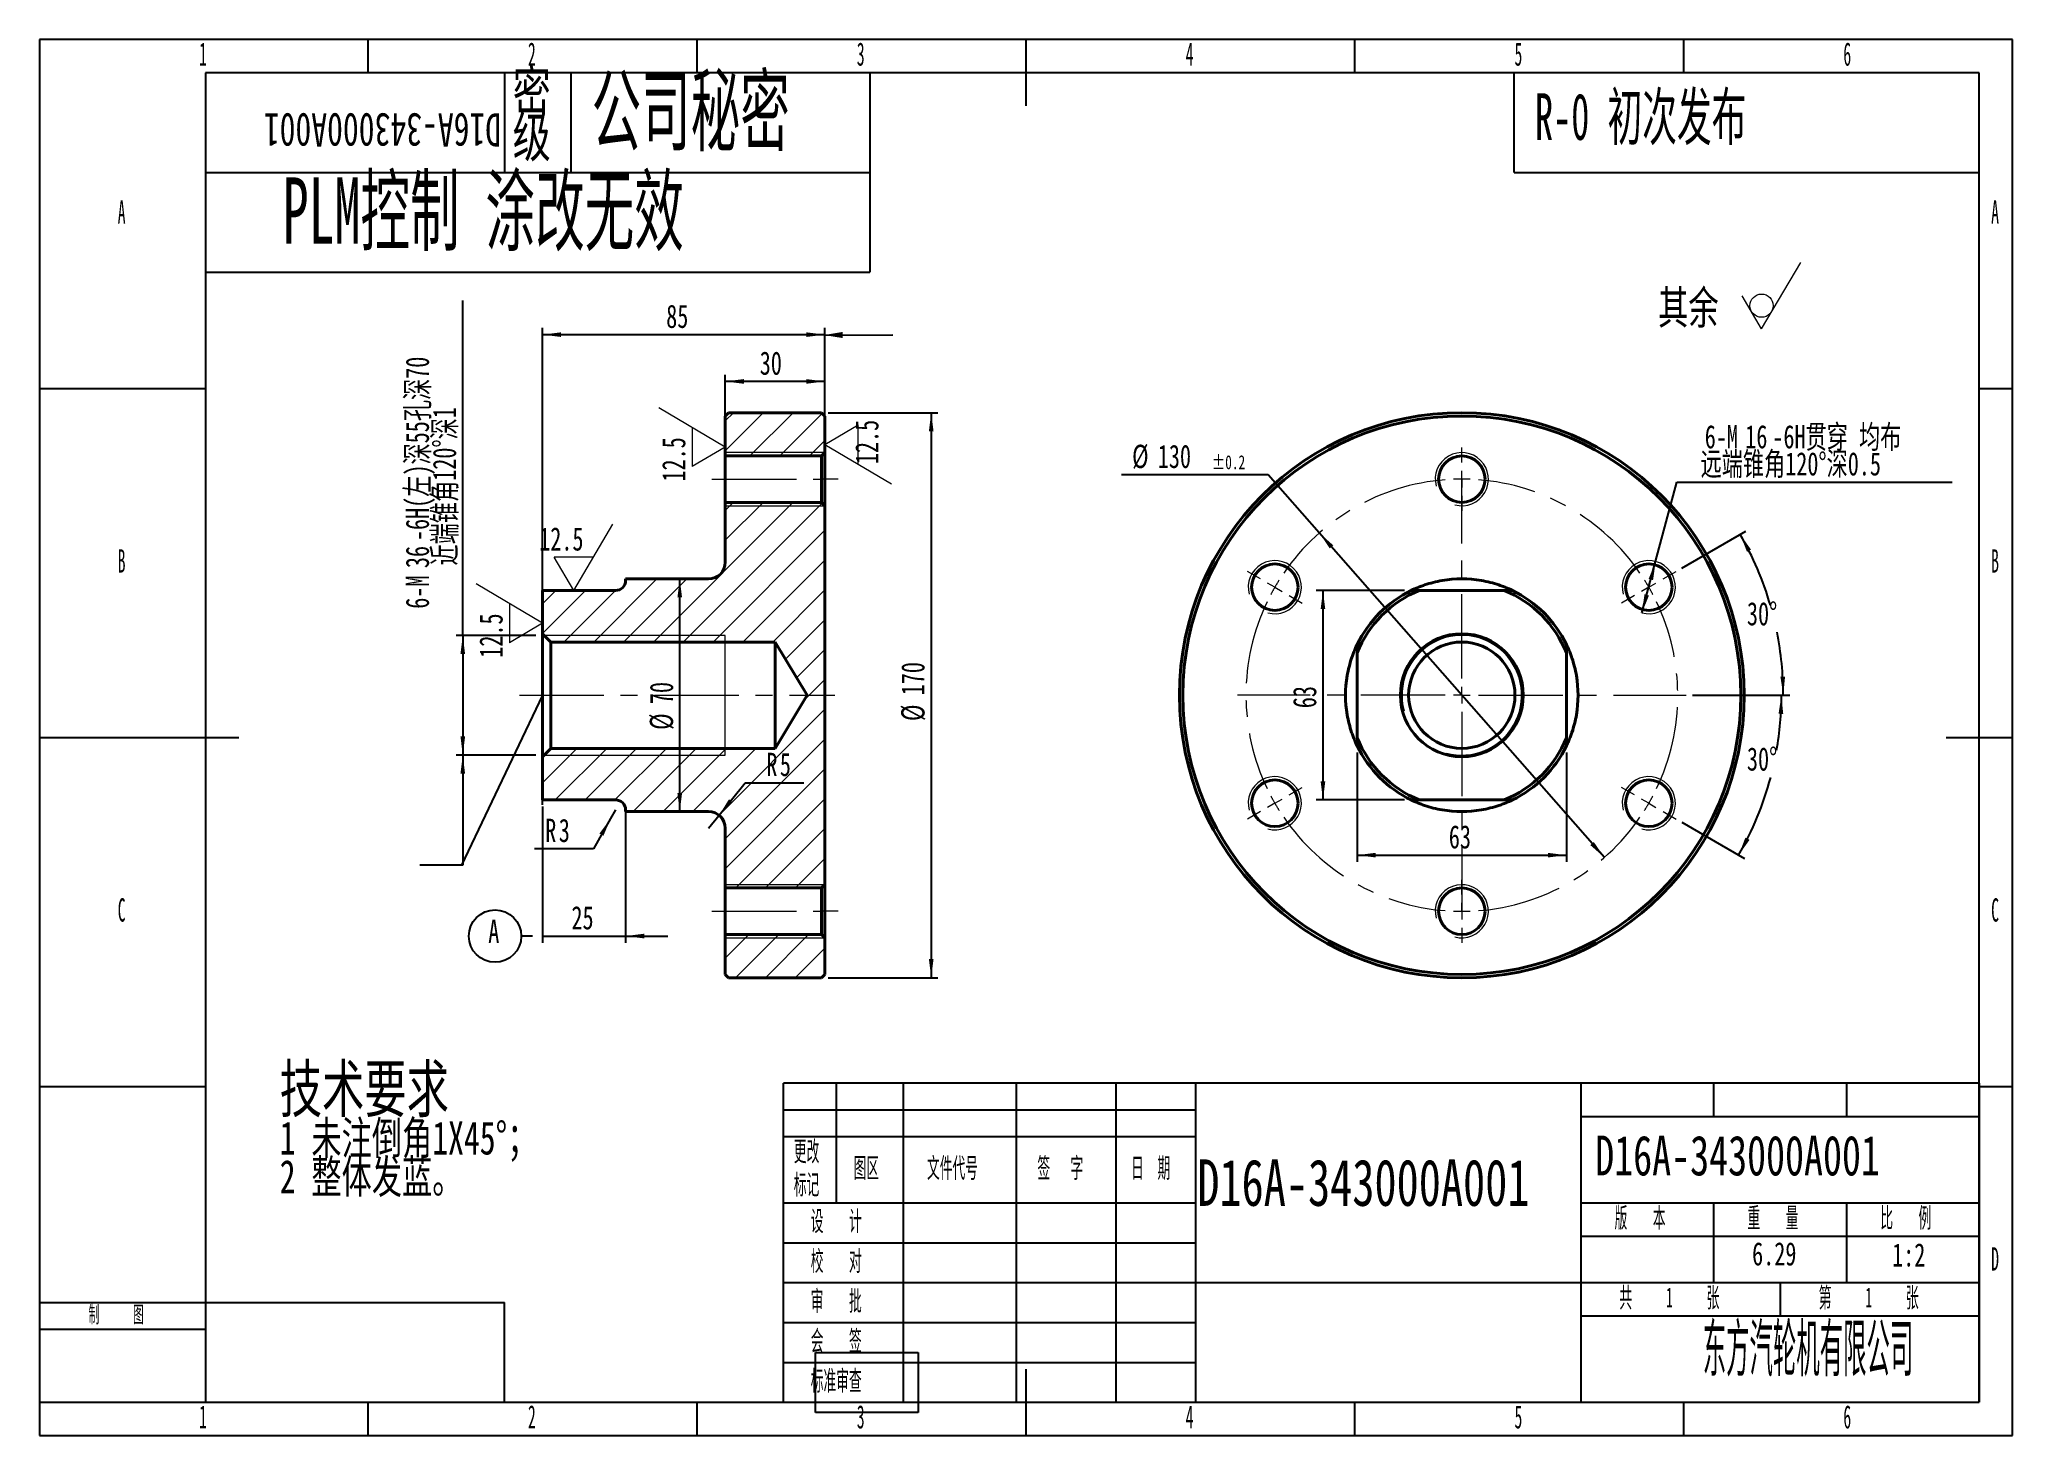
# Model space of a CAD drawing. Header units: millimetres. Extents: x 0 to 297, y 0 to 210.
import ezdxf

# ---------------------------------------------------------------- set-up
doc = ezdxf.new("R2010")
doc.units = ezdxf.units.MM
doc.linetypes.add('CENTERX2', pattern=[20.32, 12.7, -2.54, 2.54, -2.54])
for name, color, linetype, lineweight in [('CEN', 4, 'CENTERX2', 15), ('DH', 1, 'Continuous', 15), ('ECOY', 7, 'Continuous', 40), ('HATCH', 1, 'Continuous', 15)]:
    doc.layers.add(name, color=color, linetype=linetype, lineweight=lineweight)
doc.layers.add('DIM', color=1, linetype='Continuous')
doc.layers.add('TXT', color=3, linetype='Continuous')
doc.styles.add('SLDTEXTSTYLE0', font='TXT', dxfattribs={"width": 0.7})
doc.styles.add('SLDTEXTSTYLE1', font='TXT', dxfattribs={"width": 0.386934})
doc.styles.add('SLDTEXTSTYLE2', font='TXT', dxfattribs={"width": 0.491474})
doc.styles.add('SLDTEXTSTYLE3', font='TXT', dxfattribs={"width": 0.496589})
doc.styles.add('SLDTEXTSTYLE4', font='TXT', dxfattribs={"width": 0.495737})
doc.styles.add('SLDTEXTSTYLE5', font='TXT', dxfattribs={"width": 0.498032})
doc.styles.add('SLDTEXTSTYLE6', font='TXT', dxfattribs={"width": 0.497868})
doc.styles.add('SLDTEXTSTYLE7', font='TXT', dxfattribs={"width": 0.573929})
doc.styles.add('SLDTEXTSTYLE8', font='TXT', dxfattribs={"width": 0.736842})
doc.dimstyles.new('SLDDIMSTYLE0', dxfattribs={"dimtxt": 3.5, "dimasz": 2.8, "dimexe": 0, "dimexo": 0.0625, "dimgap": 0.875, "dimtad": 2, "dimlfac": 2, "dimrnd": 1e-09, "dimzin": 12, "dimdsep": 46, "dimtxsty": 'SLDTEXTSTYLE0', "dimsah": 1, "dimcen": 0.09, "dimadec": 0, "dimazin": 0, "dimtfac": 1, "dimtofl": 0, "dimtmove": 0, "dimatfit": 3, "dimfxl": 1, "dimtolj": 1, "dimtzin": 12, "dimarcsym": 0})
doc.dimstyles.new('SLDDIMSTYLE1', dxfattribs={"dimtxt": 3.5, "dimasz": 2.8, "dimexe": 0, "dimexo": 0.0625, "dimgap": 0.875, "dimtad": 2, "dimlfac": 2, "dimrnd": 1e-09, "dimzin": 12, "dimdsep": 46, "dimtxsty": 'SLDTEXTSTYLE0', "dimsah": 1, "dimcen": 0.09, "dimadec": 0, "dimazin": 0, "dimtfac": 1, "dimtofl": 0, "dimtmove": 0, "dimatfit": 3, "dimfxl": 1, "dimtolj": 1, "dimtzin": 12, "dimarcsym": 0})
doc.dimstyles.new('SLDDIMSTYLE10', dxfattribs={"dimtxt": 3.5, "dimasz": 2.8, "dimexe": 0, "dimexo": 0.0625, "dimgap": 0.875, "dimtad": 0, "dimtih": 1, "dimtoh": 1, "dimlfac": 2, "dimrnd": 1e-09, "dimzin": 12, "dimdsep": 46, "dimtxsty": 'SLDTEXTSTYLE0', "dimsah": 1, "dimcen": 0.09, "dimadec": 0, "dimazin": 0, "dimtfac": 1, "dimtmove": 0, "dimatfit": 3, "dimfxl": 1, "dimtolj": 1, "dimtzin": 12, "dimarcsym": 0})
doc.dimstyles.new('SLDDIMSTYLE2', dxfattribs={"dimtxt": 3.5, "dimasz": 2.8, "dimexe": 0, "dimexo": 0.0625, "dimgap": 0.875, "dimtad": 0, "dimtih": 1, "dimtoh": 1, "dimlfac": 2, "dimrnd": 1e-09, "dimzin": 12, "dimdsep": 46, "dimtxsty": 'SLDTEXTSTYLE0', "dimsah": 1, "dimcen": 0.09, "dimadec": 0, "dimazin": 0, "dimtfac": 1, "dimtofl": 0, "dimtmove": 0, "dimatfit": 3, "dimfxl": 1, "dimtolj": 1, "dimtzin": 12, "dimarcsym": 0})
doc.dimstyles.new('SLDDIMSTYLE3', dxfattribs={"dimtxt": 3.5, "dimasz": 2.8, "dimexe": 0, "dimexo": 0.0625, "dimgap": 0.875, "dimtad": 0, "dimtih": 1, "dimtoh": 1, "dimlfac": 2, "dimrnd": 1e-09, "dimzin": 12, "dimdsep": 46, "dimtxsty": 'SLDTEXTSTYLE0', "dimsah": 1, "dimcen": 0.09, "dimadec": 0, "dimazin": 0, "dimtfac": 1, "dimtofl": 0, "dimtmove": 0, "dimatfit": 3, "dimfxl": 1, "dimtolj": 1, "dimtzin": 12, "dimarcsym": 0})
doc.dimstyles.new('SLDDIMSTYLE5', dxfattribs={"dimtxt": 0, "dimasz": 2.8, "dimexe": 0, "dimexo": 0.0625, "dimgap": 0, "dimtad": 0, "dimtih": 1, "dimtoh": 1, "dimdec": 0, "dimrnd": 1e-09, "dimzin": 0, "dimdsep": 46, "dimtxsty": 'Standard', "dimsah": 1, "dimcen": 0.09, "dimadec": 0, "dimazin": 0, "dimtfac": 2.8, "dimtdec": 0, "dimtofl": 0, "dimtmove": 0, "dimatfit": 3, "dimfxl": 1, "dimtolj": 1, "dimtzin": 0, "dimarcsym": 0})
doc.dimstyles.new('SLDDIMSTYLE7', dxfattribs={"dimtxt": 0, "dimasz": 2.8, "dimexe": 0, "dimexo": 0.0625, "dimgap": 0, "dimtad": 0, "dimtih": 1, "dimtoh": 1, "dimdec": 0, "dimrnd": 1e-09, "dimzin": 0, "dimdsep": 46, "dimtxsty": 'Standard', "dimblk1": 'NONE', "dimblk2": 'NONE', "dimsah": 1, "dimcen": 0.09, "dimadec": 0, "dimazin": 0, "dimtfac": 2.8, "dimtdec": 0, "dimtofl": 0, "dimtmove": 0, "dimatfit": 3, "dimldrblk": 'NONE', "dimfxl": 1, "dimtolj": 1, "dimtzin": 0, "dimarcsym": 0})
doc.dimstyles.new('SLDDIMSTYLE8', dxfattribs={"dimtxt": 3.5, "dimasz": 2.8, "dimexe": 0, "dimexo": 0.0625, "dimgap": 0.875, "dimtad": 0, "dimtih": 1, "dimtoh": 1, "dimdec": 4, "dimlfac": 2, "dimzin": 12, "dimdsep": 46, "dimtxsty": 'SLDTEXTSTYLE0', "dimsah": 1, "dimcen": 0.09, "dimadec": 0, "dimazin": 0, "dimtfac": 1, "dimtdec": 0, "dimtofl": 0, "dimtmove": 0, "dimatfit": 3, "dimfxl": 1, "dimtolj": 1, "dimtzin": 12, "dimarcsym": 0})
doc.dimstyles.new('SLDDIMSTYLE9', dxfattribs={"dimtxt": 3.5, "dimasz": 2.8, "dimexe": 0, "dimexo": 0.0625, "dimgap": 0.875, "dimtad": 0, "dimtih": 1, "dimtoh": 1, "dimlfac": 2, "dimrnd": 1e-09, "dimzin": 12, "dimdsep": 46, "dimtxsty": 'SLDTEXTSTYLE0', "dimsah": 1, "dimcen": 0.09, "dimadec": 0, "dimazin": 0, "dimtol": 1, "dimtp": 0.2, "dimtm": 0.2, "dimtfac": 1, "dimtmove": 0, "dimatfit": 3, "dimfxl": 1, "dimtolj": 1, "dimarcsym": 0})
picture_1 = doc.add_image_def('image1.bmp', size_in_pixel=(981, 570))

# ---------------------------------------------------------------- blocks, each defined once
blk = doc.blocks.new('SW_NOTE_0')
at = {"layer": 'TXT', "color": 0, "attachment_point": 1, "style": 'SLDTEXTSTYLE0'}
for s, insert, char_height in [('技术要求', (0, 9.02), 7), ('1 未注倒角1X45°；', (0, 0.63), 5), ('2 整体发蓝。', (0, -5.19), 5)]:
    blk.add_mtext(s, dxfattribs=dict(at, insert=insert, char_height=char_height))
blk = doc.blocks.new('SW_SFSYMBOL_0')
at = {"layer": 'DH', "color": 0}
for q in [(5.8989, 6.4995), (-2.94945, 1.49975)]:
    blk.add_line((0, -3.5), q, dxfattribs=at)
blk.add_circle((0, 0), 1.75, dxfattribs=at)
blk = doc.blocks.new('*D3')
at = {"layer": 'DIM'}
for p, q in [((75.73, 94.86), (75.73, 166.6)), ((118.23, 94.86), (118.23, 166.6)), ((75.73, 165.6), (118.23, 165.6))]:
    blk.add_line(p, q, dxfattribs=at)
for points in [[(75.73, 165.6), (78.53, 165.25), (78.53, 165.95)], [(118.23, 165.6), (115.43, 165.95), (115.43, 165.25)]]:
    blk.add_solid(points, dxfattribs=at)
at = {"layer": 'DIM', "insert": (94.34, 170.11), "char_height": 3.5, "attachment_point": 1, "style": 'SLDTEXTSTYLE0'}
blk.add_mtext('85', dxfattribs=at)
blk = doc.blocks.new('*D4')
at = {"layer": 'DIM'}
for p, q in [((103.23, 152.77), (103.23, 159.56)), ((118.23, 158.56), (103.23, 158.56)), ((118.23, 154.36), (118.23, 159.56))]:
    blk.add_line(p, q, dxfattribs=at)
for points in [[(103.23, 158.56), (106.03, 158.21), (106.03, 158.91)], [(118.23, 158.56), (115.43, 158.91), (115.43, 158.21)]]:
    blk.add_solid(points, dxfattribs=at)
at = {"layer": 'DIM', "insert": (108.42, 163.07), "char_height": 3.5, "attachment_point": 1, "style": 'SLDTEXTSTYLE0'}
blk.add_mtext('30', dxfattribs=at)
blk = doc.blocks.new('*D5')
at = {"layer": 'DIM'}
for p, q in [((75.73, 94.61), (75.73, 74.13)), ((88.23, 94.61), (88.23, 74.13)), ((75.73, 75.13), (88.23, 75.13)), ((88.23, 75.13), (94.58, 75.13))]:
    blk.add_line(p, q, dxfattribs=at)
blk.add_solid([(88.23, 75.13), (91.03, 74.78), (91.03, 75.48)], dxfattribs=at)
at = {"layer": 'DIM', "insert": (80.08, 79.64), "char_height": 3.5, "attachment_point": 1, "style": 'SLDTEXTSTYLE0'}
blk.add_mtext('25', dxfattribs=at)
blk = doc.blocks.new('*D6')
at = {"layer": 'DIM'}
for p, q in [((85.98, 92.81), (83.38, 88.27)), ((86.73, 94.11), (85.98, 92.81)), ((83.38, 88.27), (74.54, 88.27))]:
    blk.add_line(p, q, dxfattribs=at)
blk.add_solid([(85.98, 92.81), (84.29, 90.56), (84.89, 90.21)], dxfattribs=at)
at = {"layer": 'DIM', "char_height": 3.5, "attachment_point": 1, "style": 'SLDTEXTSTYLE0'}
for s, insert in [('R', (76.13, 92.78)), ('3', (78.17, 92.78))]:
    blk.add_mtext(s, dxfattribs=dict(at, insert=insert))
blk = doc.blocks.new('*D7')
at = {"layer": 'DIM'}
for p, q in [((102.3, 93.31), (106.24, 98.18)), ((106.24, 98.18), (115.07, 98.18)), ((100.73, 91.36), (102.3, 93.31))]:
    blk.add_line(p, q, dxfattribs=at)
blk.add_solid([(102.3, 93.31), (104.33, 95.26), (103.79, 95.7)], dxfattribs=at)
at = {"layer": 'DIM', "char_height": 3.5, "attachment_point": 1, "style": 'SLDTEXTSTYLE0'}
for s, insert in [('R', (109.42, 102.7)), ('5', (111.45, 102.7))]:
    blk.add_mtext(s, dxfattribs=dict(at, insert=insert))
blk = doc.blocks.new('*D8')
at = {"layer": 'DIM'}
for p, q in [((118.73, 153.86), (135.23, 153.86)), ((134.23, 153.86), (134.23, 68.86)), ((118.73, 68.86), (135.23, 68.86))]:
    blk.add_line(p, q, dxfattribs=at)
for points in [[(134.23, 153.86), (133.88, 151.06), (134.58, 151.06)], [(134.23, 68.86), (134.58, 71.66), (133.88, 71.66)]]:
    blk.add_solid(points, dxfattribs=at)
at = {"layer": 'DIM', "char_height": 3.5, "attachment_point": 1, "rotation": 90, "style": 'SLDTEXTSTYLE0'}
for s, insert in [('170', (129.72, 111.35)), ('%%c', (129.72, 107.48))]:
    blk.add_mtext(s, dxfattribs=dict(at, insert=insert))
blk = doc.blocks.new('*D9')
at = {"layer": 'DIM'}
blk.add_line((96.38, 93.86), (96.38, 128.86), dxfattribs=at)
for points in [[(96.38, 128.86), (96.03, 126.06), (96.73, 126.06)], [(96.38, 93.86), (96.73, 96.66), (96.03, 96.66)]]:
    blk.add_solid(points, dxfattribs=at)
at = {"layer": 'DIM', "char_height": 3.5, "attachment_point": 1, "rotation": 90, "style": 'SLDTEXTSTYLE0'}
for s, insert in [('70', (91.87, 110.02)), ('%%c', (91.87, 106.15))]:
    blk.add_mtext(s, dxfattribs=dict(at, insert=insert))
blk = doc.blocks.new('*D10')
at = {"layer": 'DIM'}
for p, q in [((63.72, 120.36), (63.72, 170.76)), ((74.73, 120.36), (62.72, 120.36)), ((63.72, 120.36), (63.72, 102.36)), ((74.73, 102.36), (62.72, 102.36)), ((63.72, 102.36), (63.72, 85.79)), ((63.72, 85.79), (57.37, 85.79))]:
    blk.add_line(p, q, dxfattribs=at)
for points in [[(63.72, 120.36), (63.37, 117.56), (64.07, 117.56)], [(63.72, 102.36), (64.07, 105.16), (63.37, 105.16)], [(63.72, 102.36), (63.37, 99.56), (64.07, 99.56)]]:
    blk.add_solid(points, dxfattribs=at)
at = {"layer": 'DIM', "char_height": 3.5, "attachment_point": 1, "rotation": 90, "style": 'SLDTEXTSTYLE0'}
for s, insert in [('-6H(左)深55孔深70', (55.13, 134.55)), ('近端锥角120°深1', (59.21, 130.87)), ('36', (55.13, 130.48)), ('6-M', (55.13, 124.37))]:
    blk.add_mtext(s, dxfattribs=dict(at, insert=insert))
blk = doc.blocks.new('_NONE')
blk = doc.blocks.new('SW_SFSYMBOL_1')
at = {"layer": 'DH', "color": 0}
for p, q in [((5, 5.2), (-5, 11.1)), ((0, 8.15), (0, 2.25)), ((5, 5.2), (0, 2.25))]:
    blk.add_line(p, q, dxfattribs=at)
at = {"layer": 'DH', "color": 0, "insert": (-4.51, 0), "char_height": 3.5, "attachment_point": 1, "rotation": 90, "style": 'SLDTEXTSTYLE0'}
blk.add_mtext('12.5', dxfattribs=at)
blk = doc.blocks.new('SW_SFSYMBOL_2')
at = {"layer": 'DH', "color": 0}
for p, q in [((5.2, -5), (11.1, 5)), ((5.2, -5), (2.25, 0)), ((8.15, 0), (2.25, 0))]:
    blk.add_line(p, q, dxfattribs=at)
at = {"layer": 'DH', "color": 0, "insert": (0, 4.51), "char_height": 3.5, "attachment_point": 1, "style": 'SLDTEXTSTYLE0'}
blk.add_mtext('12.5', dxfattribs=at)
blk = doc.blocks.new('SW_SFSYMBOL_3')
at = {"layer": 'DH', "color": 0}
for p, q in [((5, 5.2), (-5, 11.1)), ((0, 8.15), (0, 2.25)), ((5, 5.2), (0, 2.25))]:
    blk.add_line(p, q, dxfattribs=at)
at = {"layer": 'DH', "color": 0, "insert": (-4.51, 0), "char_height": 3.5, "attachment_point": 1, "rotation": 90, "style": 'SLDTEXTSTYLE0'}
blk.add_mtext('12.5', dxfattribs=at)
blk = doc.blocks.new('SW_SFSYMBOL_4')
at = {"layer": 'DH', "color": 0}
for p, q in [((-9.07, 2.95), (-4.07, 5.9)), ((-4.07, 0), (-4.07, 5.9)), ((-9.07, 2.95), (0.93, -2.95))]:
    blk.add_line(p, q, dxfattribs=at)
at = {"layer": 'DH', "color": 0, "insert": (-4.51, 0), "char_height": 3.5, "attachment_point": 1, "rotation": 90, "style": 'SLDTEXTSTYLE0'}
blk.add_mtext('12.5', dxfattribs=at)
blk = doc.blocks.new('SW_DATUMTAG_0')
at = {"layer": 'DIM', "color": 0}
blk.add_line((6.65, 2.04), (4.96, 2.04), dxfattribs=at)
blk.add_circle((1.02, 2.04), 3.94, dxfattribs=at)
at = {"layer": 'DIM', "color": 0, "insert": (0, 4.51, -7.58), "char_height": 3.5, "attachment_point": 1, "style": 'SLDTEXTSTYLE0'}
blk.add_mtext('A', dxfattribs=at)
blk = doc.blocks.new('*D17')
at = {"layer": 'DIM'}
for p, q in [((198.35, 102.73), (198.35, 86.3)), ((229.85, 102.73), (229.85, 86.3)), ((198.35, 87.3), (229.85, 87.3))]:
    blk.add_line(p, q, dxfattribs=at)
for points in [[(198.35, 87.3), (201.15, 86.95), (201.15, 87.65)], [(229.85, 87.3), (227.05, 87.65), (227.05, 86.95)]]:
    blk.add_solid(points, dxfattribs=at)
at = {"layer": 'DIM', "insert": (212.15, 91.81), "char_height": 3.5, "attachment_point": 1, "style": 'SLDTEXTSTYLE0'}
blk.add_mtext('63', dxfattribs=at)
blk = doc.blocks.new('*D18')
at = {"layer": 'DIM'}
for p, q in [((205.47, 127.11), (192.2, 127.11)), ((193.2, 127.11), (193.2, 95.61)), ((205.47, 95.61), (192.2, 95.61))]:
    blk.add_line(p, q, dxfattribs=at)
for points in [[(193.2, 127.11), (192.85, 124.31), (193.55, 124.31)], [(193.2, 95.61), (193.55, 98.41), (192.85, 98.41)]]:
    blk.add_solid(points, dxfattribs=at)
at = {"layer": 'DIM', "insert": (188.69, 109.41), "char_height": 3.5, "attachment_point": 1, "rotation": 90, "style": 'SLDTEXTSTYLE0'}
blk.add_mtext('63', dxfattribs=at)
blk = doc.blocks.new('*D19')
at = {"layer": 'DIM'}
for p, q in [((247.23, 130.49), (256.87, 136.05)), ((248.85, 111.36), (263.49, 111.36))]:
    blk.add_line(p, q, dxfattribs=at)
for start, end in [(16.2826, 30), (0, 11.3148)]:
    blk.add_arc((214.1, 111.36), 48.39, start, end, dxfattribs=at)
for points in [[(256.01, 135.55), (257.03, 132.92), (257.64, 133.26)], [(262.49, 111.36), (262.76, 114.17), (262.06, 114.15)]]:
    blk.add_solid(points, dxfattribs=at)
at = {"layer": 'DIM', "insert": (257.02, 125.37), "char_height": 3.5, "attachment_point": 1, "style": 'SLDTEXTSTYLE0'}
blk.add_mtext('30°', dxfattribs=at)
blk = doc.blocks.new('*D20')
at = {"layer": 'DIM'}
for p, q in [((248.85, 111.36), (263.21, 111.36)), ((247.23, 92.24), (256.63, 86.8))]:
    blk.add_line(p, q, dxfattribs=at)
for start, end in [(350.0855, 0), (330, 345.1177)]:
    blk.add_arc((214.1, 111.36), 48.11, start, end, dxfattribs=at)
for points in [[(262.21, 111.36), (261.78, 108.57), (262.48, 108.55)], [(255.77, 87.3), (257.41, 89.6), (256.79, 89.94)]]:
    blk.add_solid(points, dxfattribs=at)
at = {"layer": 'DIM', "insert": (257.02, 103.52), "char_height": 3.5, "attachment_point": 1, "style": 'SLDTEXTSTYLE0'}
blk.add_mtext('30°', dxfattribs=at)
blk = doc.blocks.new('*D21')
at = {"layer": 'DIM'}
for p, q in [((184.95, 144.53), (162.89, 144.53)), ((192.65, 135.77), (184.95, 144.53)), ((235.56, 86.95), (192.65, 135.77))]:
    blk.add_line(p, q, dxfattribs=at)
for points in [[(192.65, 135.77), (194.23, 133.44), (194.76, 133.9)], [(235.56, 86.95), (233.97, 89.28), (233.44, 88.82)]]:
    blk.add_solid(points, dxfattribs=at)
at = {"layer": 'DIM', "attachment_point": 1, "style": 'SLDTEXTSTYLE0'}
for s, insert, char_height in [('%%c', (164.47, 149.04), 3.5), ('130', (168.34, 149.04), 3.5), ('±0.2', (176.49, 147.46), 2.1)]:
    blk.add_mtext(s, dxfattribs=dict(at, insert=insert, char_height=char_height))
blk = doc.blocks.new('*D22')
at = {"layer": 'DIM'}
for p, q in [((243.28, 131.48), (246.47, 143.41)), ((246.47, 143.41), (287.89, 143.41)), ((241.21, 123.75), (243.28, 131.48))]:
    blk.add_line(p, q, dxfattribs=at)
for points in [[(243.28, 131.48), (242.22, 128.86), (242.89, 128.68)], [(241.21, 123.75), (242.27, 126.36), (241.6, 126.54)]]:
    blk.add_solid(points, dxfattribs=at)
at = {"layer": 'DIM', "char_height": 3.5, "attachment_point": 1, "style": 'SLDTEXTSTYLE0'}
for s, insert in [('6-M', (250.67, 152)), ('16', (256.77, 152)), ('-6H贯穿 均布', (260.85, 152)), ('远端锥角120°深0.5', (250.04, 147.92))]:
    blk.add_mtext(s, dxfattribs=dict(at, insert=insert))
blk = doc.blocks.new('SW_CENTERMARKSYMBOL_0')
at = {"layer": 'CEN', "color": 0}
for p, q in [((28.15, 51.25), (28.15, 53.5)), ((28.15, 18.75), (28.15, 50)), ((28.15, 48.75), (28.15, 50)), ((28.15, 48.75), (28.15, 47.5)), ((28.15, 46.25), (28.15, 44)), ((-2.17, 33.75), (-4.11, 34.87)), ((0, 32.5), (-1.08, 33.12)), ((56.29, 32.5), (57.37, 33.12)), ((58.46, 33.75), (60.41, 34.87)), ((0, 32.5), (1.08, 31.87)), ((2.17, 31.25), (4.11, 30.12)), ((54.13, 31.25), (52.18, 30.12)), ((56.29, 32.5), (55.21, 31.87)), ((25.65, 16.25), (-5.6, 16.25)), ((28.15, 16.25), (26.9, 16.25)), ((28.15, 16.25), (28.15, 17.5)), ((28.15, 16.25), (28.15, 15)), ((28.15, 16.25), (29.4, 16.25)), ((30.65, 16.25), (61.9, 16.25)), ((28.15, 13.75), (28.15, -17.5)), ((0, 0), (-1.08, -0.63)), ((0, 0), (1.08, 0.62)), ((2.17, 1.25), (4.11, 2.37)), ((54.13, 1.25), (52.18, 2.37)), ((56.29, 0), (55.21, 0.62)), ((-2.17, -1.25), (-4.11, -2.38)), ((56.29, 0), (57.37, -0.63)), ((58.46, -1.25), (60.41, -2.38)), ((28.15, -13.75), (28.15, -11.5)), ((28.15, -16.25), (28.15, -15)), ((28.15, -16.25), (28.15, -17.5)), ((28.15, -18.75), (28.15, -21))]:
    blk.add_line(p, q, dxfattribs=at)
for start, end in [(94.4074, 145.5926), (90, 92.2037), (87.7963, 90), (34.4074, 85.5926), (147.7963, 150), (30, 32.2037), (154.4074, 205.5926), (150, 152.2037), (27.7963, 30), (334.4074, 25.5926), (207.7963, 210), (327.7963, 330), (330, 332.2037), (210, 212.2037), (214.4074, 265.5926), (274.4074, 325.5926), (267.7963, 270), (270, 272.2037)]:
    blk.add_arc((28.15, 16.25), 32.5, start, end, dxfattribs=at)

msp = doc.modelspace()

# ---------------------------------------------------------------- hatches: boundary and pattern name
at = {"layer": 'HATCH'}
h = msp.add_hatch(dxfattribs=at)
h.set_pattern_fill('ANSI31', color=256, style=0)
h.paths.add_polyline_path([(118.229283, 147.873799), (118.229283, 153.361299), (117.729283, 153.861299), (103.729283, 153.861299), (103.229283, 153.361299), (103.229283, 147.361299), (117.716783, 147.361299)], flags=0)
h = msp.add_hatch(dxfattribs=at)
h.set_pattern_fill('ANSI31', color=256, style=0)
edge = h.paths.add_edge_path(flags=0)
edge.add_arc((100.729283, 91.361299), 2.5, 0, 90, ccw=False)
edge.add_line((103.229283, 91.361299), (103.229283, 82.361299))
edge.add_line((103.229283, 82.361299), (117.716783, 82.361299))
edge.add_line((117.716783, 82.361299), (118.229283, 82.873799))
edge.add_line((118.229283, 82.873799), (118.229283, 139.848799))
edge.add_line((118.229283, 139.848799), (117.716783, 140.361299))
edge.add_line((117.716783, 140.361299), (103.229283, 140.361299))
edge.add_line((103.229283, 140.361299), (103.229283, 131.361299))
edge.add_arc((100.729283, 131.361299), 2.5, 270, 360, ccw=False)
edge.add_line((100.729283, 128.861299), (88.229283, 128.861299))
edge.add_line((88.229283, 128.861299), (88.229283, 128.611299))
edge.add_arc((86.729283, 128.611299), 1.5, 270, 360, ccw=False)
edge.add_line((86.729283, 127.111299), (75.729283, 127.111299))
edge.add_line((75.729283, 127.111299), (75.729283, 120.611299))
edge.add_line((75.729283, 120.611299), (76.979283, 119.361299))
edge.add_line((76.979283, 119.361299), (110.729283, 119.361299))
edge.add_line((110.729283, 119.361299), (115.536168, 111.361299))
edge.add_line((115.536168, 111.361299), (110.729283, 103.361299))
edge.add_line((110.729283, 103.361299), (76.979283, 103.361299))
edge.add_line((76.979283, 103.361299), (75.729283, 102.111299))
edge.add_line((75.729283, 102.111299), (75.729283, 95.611299))
edge.add_line((75.729283, 95.611299), (86.729283, 95.611299))
edge.add_arc((86.729283, 94.111299), 1.5, 0, 90, ccw=False)
edge.add_line((88.229283, 94.111299), (88.229283, 93.861299))
edge.add_line((88.229283, 93.861299), (100.729283, 93.861299))
h = msp.add_hatch(dxfattribs=at)
h.set_pattern_fill('ANSI31', color=256, style=0)
h.paths.add_polyline_path([(117.716783, 75.361299), (103.229283, 75.361299), (103.229283, 69.361299), (103.729283, 68.861299), (117.729283, 68.861299), (118.229283, 69.361299), (118.229283, 74.848799)], flags=0)

# ---------------------------------------------------------------- linework, layer by layer
for p, q in [((297, 210), (0, 210)), ((0, 210), (0, 0)), ((49.5, 205), (49.5, 210)), ((99, 205), (99, 210)), ((148.5, 200), (148.5, 210)), ((198, 205), (198, 210)), ((247.5, 205), (247.5, 210)), ((297, 0), (297, 210)), ((292, 205), (25, 205)), ((25, 205), (25, 5)), ((70, 205), (70, 190)), ((80, 205), (80, 190)), ((125, 205), (125, 190)), ((222, 190), (222, 205)), ((292, 5), (292, 205)), ((25, 190), (70, 190)), ((70, 190), (125, 190)), ((125, 190), (125, 175)), ((222, 190), (292, 190)), ((25, 175), (125, 175)), ((0, 157.5), (25, 157.5)), ((292, 157.5), (297, 157.5)), ((0, 105), (30, 105)), ((287, 105), (297, 105)), ((0, 52.5), (25, 52.5)), ((292, 53), (112, 53)), ((112, 5), (112, 53)), ((120, 35), (120, 53)), ((130, 53), (130, 5)), ((147, 53), (147, 5)), ((162, 53), (162, 5)), ((174, 53), (174, 5)), ((232, 53), (232, 23)), ((232, 53), (232, 5)), ((252, 53), (252, 48)), ((272, 53), (272, 48)), ((292, 53), (292, 5)), ((292, 52.5), (297, 52.5)), ((112, 49), (174, 49)), ((232, 48), (292, 48)), ((112, 45), (174, 45)), ((112, 35), (174, 35)), ((232, 35), (292, 35)), ((252, 35), (252, 23)), ((272, 35), (272, 23)), ((232, 30), (292, 30)), ((112, 29), (174, 29)), ((112, 23), (174, 23)), ((174, 23), (232, 23)), ((232, 23), (292, 23)), ((262, 23), (262, 18)), ((0, 20), (25, 20)), ((25, 20), (70, 20)), ((70, 5), (70, 20)), ((232, 18), (292, 18)), ((0, 16), (25, 16)), ((112, 17), (174, 17)), ((112, 11), (174, 11)), ((148.5, 0), (148.5, 10)), ((0, 5), (25, 5)), ((25, 5), (292, 5)), ((49.5, 0), (49.5, 5)), ((99, 0), (99, 5)), ((112, 5), (292, 5)), ((198, 0), (198, 5)), ((247.5, 0), (247.5, 5)), ((0, 0), (297, 0))]:
    msp.add_line(p, q)
at = {"layer": 'CEN'}
for p, q in [((101.229283, 143.861299), (117.716783, 143.861299)), ((120.229283, 143.861299), (117.716783, 143.861299)), ((72.245184, 111.361299), (119.729283, 111.361299)), ((101.229283, 78.861299), (117.716783, 78.861299)), ((120.229283, 78.861299), (117.716783, 78.861299))]:
    msp.add_line(p, q, dxfattribs=at)
at = {"layer": 'DH'}
for p, q in [((118.216782, 147.861298), (103.229283, 147.861298)), ((103.229283, 139.861299), (118.216782, 139.861299)), ((103.229283, 120.361299), (75.979283, 120.361299)), ((103.229283, 119.361299), (103.229283, 120.361299)), ((103.229283, 103.361299), (103.229283, 119.361299)), ((75.979283, 102.361299), (103.229283, 102.361299)), ((103.229283, 102.361299), (103.229283, 103.361299)), ((118.216782, 82.861299), (103.229283, 82.861299)), ((103.229283, 74.861299), (118.216782, 74.861299))]:
    msp.add_line(p, q, dxfattribs=at)
for centre, radius in [((214.101027, 143.861299), 3.999999), ((185.955201, 127.611299), 3.999999), ((242.246853, 127.611299), 3.999999), ((214.101027, 111.361299), 9), ((185.955201, 95.111299), 3.999999), ((242.246853, 95.111299), 3.999999), ((214.101027, 78.861299), 3.999999)]:
    msp.add_arc(centre, radius, 255, 195, dxfattribs=at)
at = {"layer": 'ECOY'}
for p, q in [((103.729284, 153.861299), (103.229283, 153.361298)), ((103.229283, 147.361297), (103.229283, 153.361298)), ((117.729283, 153.861299), (103.729284, 153.861299)), ((118.229284, 153.361298), (117.729283, 153.861299)), ((118.229284, 147.8738), (118.229284, 153.361298)), ((117.716784, 147.361297), (103.229283, 147.361297)), ((103.229283, 140.361298), (103.229283, 147.361297)), ((118.229284, 147.8738), (117.716784, 147.361297)), ((117.716784, 140.361298), (117.716784, 147.361297)), ((118.229284, 139.848799), (118.229284, 147.8738)), ((103.229283, 140.361298), (117.716784, 140.361298)), ((103.229283, 131.361299), (103.229283, 140.361298)), ((117.716784, 140.361298), (118.229284, 139.848799)), ((118.229284, 82.873799), (118.229284, 139.848799)), ((88.229283, 128.861299), (100.729284, 128.861299)), ((88.229283, 128.861299), (88.229283, 128.611299)), ((75.729283, 127.111299), (86.729283, 127.111299)), ((75.729283, 120.611299), (75.729283, 127.111299)), ((207.702785, 127.111299), (220.499269, 127.111299)), ((76.979283, 119.361299), (75.729283, 120.611299)), ((75.729283, 120.611299), (75.729283, 102.111299)), ((110.729283, 119.361299), (76.979283, 119.361299)), ((76.979283, 119.361299), (76.979283, 103.361299)), ((115.536167, 111.361299), (110.729283, 119.361299)), ((110.729283, 119.361299), (110.729283, 103.361299)), ((198.351027, 104.963057), (198.351027, 117.759541)), ((229.851027, 104.963057), (229.851027, 117.759541)), ((110.729283, 103.361299), (115.536167, 111.361299)), ((75.729283, 102.111299), (76.979283, 103.361299)), ((75.729283, 95.611299), (75.729283, 102.111299)), ((76.979283, 103.361299), (110.729283, 103.361299)), ((86.729283, 95.611299), (75.729283, 95.611299)), ((220.499269, 95.611299), (207.702785, 95.611299)), ((88.229283, 94.111299), (88.229283, 93.861299)), ((100.729284, 93.861299), (88.229283, 93.861299)), ((103.229283, 82.3613), (103.229283, 91.361299)), ((117.716784, 82.3613), (103.229283, 82.3613)), ((103.229283, 75.3613), (103.229283, 82.3613)), ((118.229284, 82.873799), (117.716784, 82.3613)), ((117.716784, 75.3613), (117.716784, 82.3613)), ((118.229284, 74.848797), (118.229284, 82.873799)), ((103.229283, 75.3613), (117.716784, 75.3613)), ((103.229283, 69.361299), (103.229283, 75.3613)), ((117.716784, 75.3613), (118.229284, 74.848797)), ((118.229284, 69.361299), (118.229284, 74.848797)), ((103.229283, 69.361299), (103.729284, 68.861298)), ((103.729284, 68.861298), (117.729283, 68.861298)), ((117.729283, 68.861298), (118.229284, 69.361299))]:
    msp.add_line(p, q, dxfattribs=at)
for centre, radius in [((214.101027, 111.361299), 42.5), ((214.101027, 111.361299), 42), ((214.101027, 143.861299), 3.5), ((185.955201, 127.611299), 3.5), ((242.246853, 127.611299), 3.5), ((214.101027, 111.361299), 9.25), ((214.101027, 111.361299), 8), ((185.955201, 95.111299), 3.5), ((242.246853, 95.111299), 3.5), ((214.101027, 78.861299), 3.5)]:
    msp.add_circle(centre, radius, dxfattribs=at)
for centre, radius, start, end in [((100.729283, 131.361299), 2.5, 270.00000854, 359.99999829), ((86.729283, 128.611299), 1.5, 270, 360), ((214.101027, 111.361299), 17.5, 80.30367895, 99.69632105), ((214.101027, 111.361299), 17, 112.10883773, 157.89116227), ((214.101027, 111.361299), 17.5, 115.84193276, 154.15806724), ((214.101027, 111.361299), 17, 22.10883773, 67.89116227), ((214.101027, 111.361299), 17.5, 25.84193276, 64.15806724), ((214.101027, 111.361299), 17.5, 170.30367895, 189.69632105), ((214.101027, 111.361299), 17.5, 350.30367895, 9.69632105), ((214.101027, 111.361299), 17, 202.10883773, 247.89116227), ((214.101027, 111.361299), 17, 292.10883773, 337.89116227), ((214.101027, 111.361299), 17.5, 205.84193276, 244.15806724), ((214.101027, 111.361299), 17.5, 295.84193276, 334.15806724), ((86.729283, 94.111299), 1.5, 0.00001651, 90.00000711), ((100.729283, 91.361299), 2.5, 0.00000171, 89.99999146), ((214.101027, 111.361299), 17.5, 260.30367895, 279.69632105)]:
    msp.add_arc(centre, radius, start, end, dxfattribs=at)
for points, knots in [([(206.472954, 127.111299), (206.472954, 127.111299), (206.480011, 127.114722), (206.506768, 127.127638), (206.52669, 127.137234), (206.599735, 127.172167), (206.667547, 127.204289), (206.818962, 127.274453), (206.904013, 127.313183), (207.083191, 127.392817), (207.176596, 127.433422), (207.46502, 127.55565), (207.669665, 127.638176), (208.084105, 127.795891), (208.29442, 127.871409), (208.932705, 128.086732), (209.36796, 128.215277), (210.253355, 128.439177), (210.702091, 128.534156), (211.153571, 128.611299)], [0, 0, 0, 0, 0.03125, 0.03125, 0.0625, 0.0625, 0.125, 0.125, 0.1875, 0.1875, 0.25, 0.25, 0.375, 0.375, 0.5, 0.5, 0.75, 0.75, 1, 1, 1, 1]), ([(217.048484, 128.611299), (217.500194, 128.534116), (217.946966, 128.439527), (218.829424, 128.216547), (219.265161, 128.088124), (219.908617, 127.871088), (220.121861, 127.794465), (220.5373, 127.636243), (220.74116, 127.55395), (221.028595, 127.432068), (221.121541, 127.391641), (221.299502, 127.312519), (221.384786, 127.273678), (221.536271, 127.203461), (221.603199, 127.171747), (221.67563, 127.137107), (221.695469, 127.12755), (221.72208, 127.114704), (221.7291, 127.111299), (221.7291, 127.111299)], [0, 0, 0, 0, 0.25, 0.25, 0.5, 0.5, 0.625, 0.625, 0.75, 0.75, 0.8125, 0.8125, 0.875, 0.875, 0.9375, 0.9375, 0.96875, 0.96875, 1, 1, 1, 1]), ([(196.851027, 114.308755), (196.92821, 114.760466), (197.022799, 115.207237), (197.245779, 116.089696), (197.374202, 116.525433), (197.591238, 117.168889), (197.667861, 117.382133), (197.826083, 117.797572), (197.908376, 118.001432), (198.030258, 118.288867), (198.070685, 118.381812), (198.149807, 118.559774), (198.188648, 118.645058), (198.258865, 118.796543), (198.290579, 118.863471), (198.325219, 118.935902), (198.334776, 118.95574), (198.347622, 118.982352), (198.351027, 118.989372), (198.351027, 118.989372)], [0, 0, 0, 0, 0.25, 0.25, 0.5, 0.5, 0.625, 0.625, 0.75, 0.75, 0.8125, 0.8125, 0.875, 0.875, 0.9375, 0.9375, 0.96875, 0.96875, 1, 1, 1, 1]), ([(229.851027, 118.989372), (229.851027, 118.989372), (229.85445, 118.982315), (229.867366, 118.955558), (229.876963, 118.935636), (229.911895, 118.862591), (229.944017, 118.794779), (230.014182, 118.643364), (230.052911, 118.558313), (230.132546, 118.379135), (230.173151, 118.28573), (230.295379, 117.997306), (230.377905, 117.792661), (230.535619, 117.378221), (230.611137, 117.167906), (230.82646, 116.529621), (230.955006, 116.094366), (231.178906, 115.208971), (231.273884, 114.760235), (231.351027, 114.308755)], [0, 0, 0, 0, 0.03125, 0.03125, 0.0625, 0.0625, 0.125, 0.125, 0.1875, 0.1875, 0.25, 0.25, 0.375, 0.375, 0.5, 0.5, 0.75, 0.75, 1, 1, 1, 1]), ([(198.351027, 103.733226), (198.351027, 103.733226), (198.347604, 103.740283), (198.334688, 103.76704), (198.325092, 103.786962), (198.290159, 103.860007), (198.258037, 103.927819), (198.187873, 104.079234), (198.149143, 104.164285), (198.069509, 104.343463), (198.028904, 104.436868), (197.906676, 104.725292), (197.82415, 104.929937), (197.666435, 105.344377), (197.590917, 105.554692), (197.375594, 106.192976), (197.247049, 106.628232), (197.023149, 107.513627), (196.92817, 107.962362), (196.851027, 108.413842)], [0, 0, 0, 0, 0.03125, 0.03125, 0.0625, 0.0625, 0.125, 0.125, 0.1875, 0.1875, 0.25, 0.25, 0.375, 0.375, 0.5, 0.5, 0.75, 0.75, 1, 1, 1, 1]), ([(231.351027, 108.413842), (231.273845, 107.962132), (231.179255, 107.51536), (230.956275, 106.632902), (230.827852, 106.197165), (230.610816, 105.553709), (230.534194, 105.340465), (230.375971, 104.925026), (230.293678, 104.721166), (230.171797, 104.433731), (230.131369, 104.340786), (230.052248, 104.162824), (230.013407, 104.07754), (229.94319, 103.926055), (229.911476, 103.859127), (229.876835, 103.786696), (229.867278, 103.766857), (229.854432, 103.740246), (229.851027, 103.733226), (229.851027, 103.733226)], [0, 0, 0, 0, 0.25, 0.25, 0.5, 0.5, 0.625, 0.625, 0.75, 0.75, 0.8125, 0.8125, 0.875, 0.875, 0.9375, 0.9375, 0.96875, 0.96875, 1, 1, 1, 1]), ([(211.153571, 94.111299), (210.70186, 94.188481), (210.255089, 94.283071), (209.37263, 94.506051), (208.936893, 94.634474), (208.293437, 94.85151), (208.080193, 94.928132), (207.664754, 95.086355), (207.460894, 95.168648), (207.173459, 95.290529), (207.080514, 95.330957), (206.902552, 95.410078), (206.817268, 95.448919), (206.665783, 95.519136), (206.598855, 95.55085), (206.526424, 95.585491), (206.506586, 95.595048), (206.479974, 95.607894), (206.472954, 95.611299), (206.472954, 95.611299)], [0, 0, 0, 0, 0.25, 0.25, 0.5, 0.5, 0.625, 0.625, 0.75, 0.75, 0.8125, 0.8125, 0.875, 0.875, 0.9375, 0.9375, 0.96875, 0.96875, 1, 1, 1, 1]), ([(221.7291, 95.611299), (221.7291, 95.611299), (221.722043, 95.607876), (221.695286, 95.59496), (221.675364, 95.585363), (221.602319, 95.550431), (221.534507, 95.518309), (221.383092, 95.448144), (221.298041, 95.409415), (221.118863, 95.32978), (221.025458, 95.289175), (220.737034, 95.166947), (220.532389, 95.084421), (220.117949, 94.926707), (219.907634, 94.851189), (219.26935, 94.635866), (218.834094, 94.50732), (217.948699, 94.28342), (217.499964, 94.188442), (217.048484, 94.111299)], [0, 0, 0, 0, 0.03125, 0.03125, 0.0625, 0.0625, 0.125, 0.125, 0.1875, 0.1875, 0.25, 0.25, 0.375, 0.375, 0.5, 0.5, 0.75, 0.75, 1, 1, 1, 1])]:
    msp.add_open_spline(points, degree=3, knots=knots, dxfattribs=at)
for points in [[(206.472954, 127.111299), (206.877579, 127.111299), (207.287218, 127.111299), (207.702785, 127.111299)], [(220.499269, 127.111299), (220.912337, 127.111299), (221.322146, 127.111299), (221.7291, 127.111299)], [(198.351027, 117.759541), (198.351027, 118.172609), (198.351027, 118.582418), (198.351027, 118.989372)], [(229.851027, 118.989372), (229.851027, 118.584747), (229.851027, 118.175108), (229.851027, 117.759541)], [(198.351027, 103.733226), (198.351027, 104.13785), (198.351027, 104.54749), (198.351027, 104.963057)], [(229.851027, 104.963057), (229.851027, 104.549989), (229.851027, 104.14018), (229.851027, 103.733226)], [(207.702785, 95.611299), (207.289717, 95.611299), (206.879908, 95.611299), (206.472954, 95.611299)], [(221.7291, 95.611299), (221.324476, 95.611299), (220.914836, 95.611299), (220.499269, 95.611299)]]:
    msp.add_open_spline(points, degree=3, dxfattribs=at)

# ---------------------------------------------------------------- block references
at = {"layer": 'CEN'}
msp.add_blockref('SW_CENTERMARKSYMBOL_0', (185.955201, 95.111299), dxfattribs=at)
at = {"layer": 'DH'}
for name, p in [('SW_SFSYMBOL_0', (259.226335, 169.958506)), ('SW_SFSYMBOL_3', (98.229533, 143.498724)), ('SW_SFSYMBOL_4', (127.302115, 146.119256)), ('SW_SFSYMBOL_2', (75.224984, 132.111049)), ('SW_SFSYMBOL_1', (70.729533, 116.996595))]:
    msp.add_blockref(name, p, dxfattribs=at)
at = {"layer": 'DIM'}
msp.add_blockref('SW_DATUMTAG_0', (67.555887, 73.08829), dxfattribs=at)
at = {"layer": 'TXT'}
msp.add_blockref('SW_NOTE_0', (36.166384, 46.635926), dxfattribs=at)

# ---------------------------------------------------------------- texts
at = {"layer": 'TXT', "attachment_point": 1}
for s, insert, char_height, style in [('1', (24.035417, 209.561737), 3.5, 'SLDTEXTSTYLE2'), ('2', (73.535417, 209.561737), 3.5, 'SLDTEXTSTYLE2'), ('3', (123.035417, 209.561737), 3.5, 'SLDTEXTSTYLE2'), ('4', (172.535417, 209.561737), 3.5, 'SLDTEXTSTYLE2'), ('5', (222.035417, 209.561737), 3.5, 'SLDTEXTSTYLE2'), ('6', (271.535417, 209.561737), 3.5, 'SLDTEXTSTYLE2'), ('密', (71.224162, 205.332823), 6, 'SLDTEXTSTYLE8'), ('公司秘密', (83.109087, 204.298109), 10, 'SLDTEXTSTYLE7'), ('R-0 初次发布', (225.103994, 201.900227), 7, 'SLDTEXTSTYLE7'), ('级', (71.224162, 198.332823), 6, 'SLDTEXTSTYLE8'), ('PLM控制 涂改无效', (36.607496, 189.264076), 10, 'SLDTEXTSTYLE7'), ('A', (11.785417, 185.811737), 3.5, 'SLDTEXTSTYLE2'), ('A', (293.785417, 185.811737), 3.5, 'SLDTEXTSTYLE2'), ('其余', (243.659332, 172.183936), 5, 'SLDTEXTSTYLE0'), ('B', (11.785417, 133.311737), 3.5, 'SLDTEXTSTYLE2'), ('B', (293.785417, 133.311737), 3.5, 'SLDTEXTSTYLE2'), ('C', (11.785417, 80.811737), 3.5, 'SLDTEXTSTYLE2'), ('C', (293.785417, 80.811737), 3.5, 'SLDTEXTSTYLE2'), ('更改', (113.55, 44.267203), 3, 'SLDTEXTSTYLE2'), ('D16A-343000A001', (234.183333, 45.124172), 6, 'SLDTEXTSTYLE0'), ('图区', (122.55, 41.767203), 3, 'SLDTEXTSTYLE2'), ('文件代号', (133.6, 41.767203), 3, 'SLDTEXTSTYLE2'), ('签   字', (150.2125, 41.767203), 3, 'SLDTEXTSTYLE3'), ('日  期', (164.325, 41.767203), 3, 'SLDTEXTSTYLE4'), ('标记', (113.55, 39.267203), 3, 'SLDTEXTSTYLE2'), ('D16A-343000A001', (174.285682, 41.549262), 7, 'SLDTEXTSTYLE0'), ('设\u3000\u3000计', (116.1, 33.767203), 3, 'SLDTEXTSTYLE2'), ('版\u3000\u3000本', (237.1, 34.267203), 3, 'SLDTEXTSTYLE2'), ('重\u3000\u3000量', (257.1, 34.267203), 3, 'SLDTEXTSTYLE2'), ('比\u3000\u3000例', (277.1, 34.267203), 3, 'SLDTEXTSTYLE2'), ('校\u3000\u3000对', (116.1, 27.767203), 3, 'SLDTEXTSTYLE2'), ('6.29', (257.802264, 29.083999), 3.5, 'SLDTEXTSTYLE0'), ('1:2', (278.870937, 28.917364), 3.5, 'SLDTEXTSTYLE0'), ('D', (293.785417, 28.311737), 3.5, 'SLDTEXTSTYLE2'), ('审\u3000\u3000批', (116.1, 21.767203), 3, 'SLDTEXTSTYLE2'), ('共     1     张', (237.812499, 22.267203), 3, 'SLDTEXTSTYLE5'), ('第     1     张', (267.812499, 22.267203), 3, 'SLDTEXTSTYLE5'), ('制      图', (7.395833, 19.472669), 2.5, 'SLDTEXTSTYLE6'), ('会\u3000\u3000签', (116.1, 15.767203), 3, 'SLDTEXTSTYLE2'), ('东方汽轮机有限公司', (250.367383, 16.67045), 7, 'SLDTEXTSTYLE1'), ('标准审查', (116.1, 9.767203), 3, 'SLDTEXTSTYLE2'), ('1', (24.035417, 4.561737), 3.5, 'SLDTEXTSTYLE2'), ('2', (73.535417, 4.561737), 3.5, 'SLDTEXTSTYLE2'), ('3', (123.035417, 4.561737), 3.5, 'SLDTEXTSTYLE2'), ('4', (172.535417, 4.561737), 3.5, 'SLDTEXTSTYLE2'), ('5', (222.035417, 4.561737), 3.5, 'SLDTEXTSTYLE2'), ('6', (271.535417, 4.561737), 3.5, 'SLDTEXTSTYLE2')]:
    msp.add_mtext(s, dxfattribs=dict(at, insert=insert, char_height=char_height, style=style))
at = {"layer": 'TXT', "insert": (69.48643, 193.891784), "char_height": 5, "attachment_point": 1, "rotation": 180, "style": 'SLDTEXTSTYLE0'}
msp.add_mtext('D16A-343000A001', dxfattribs=at)

# ---------------------------------------------------------------- dimensions: what is measured, and where the dimension line sits
at = {"layer": 'DIM'}
for base, p1, p2, text, dimstyle, picture, middle in [((63.719471, 102.361299), (75.729283, 120.361299), (75.729283, 102.361299), '6-M<>-6H(左)深55孔深70\\P近端锥角120°深1', 'SLDDIMSTYLE3', '*D10', (63.719471, 146.770485)), ((134.229283, 68.861299), (117.729283, 153.861299), (117.729283, 68.861299), '%%c<>', 'SLDDIMSTYLE0', '*D8', (134.229283, 112.465537)), ((96.378147, 128.861299), (100.729283, 93.861299), (100.729283, 128.861299), '%%c<>', 'SLDDIMSTYLE0', '*D9', (96.378147, 110.118368))]:
    dim = msp.add_linear_dim(base=base, p1=p1, p2=p2, angle=90, text=text, dimstyle=dimstyle, dxfattribs=at)
    dim.commit()
    dim.dimension.update_dxf_attribs({"geometry": picture, "text_midpoint": middle, "dimtype": 160})
for base, p1, p2, dimstyle, picture, middle in [((118.229283, 165.595689), (75.729283, 93.861299), (118.229283, 93.861299), 'SLDDIMSTYLE0', '*D3', (96.378147, 165.595689)), ((103.229283, 158.561766), (118.229283, 68.861299), (103.229283, 68.861299), 'SLDDIMSTYLE0', '*D4', (110.456702, 158.561766)), ((88.229283, 75.125096), (75.729283, 95.611299), (88.229283, 95.611299), 'SLDDIMSTYLE1', '*D5', (82.117124, 75.125096))]:
    dim = msp.add_linear_dim(base=base, p1=p1, p2=p2, dimstyle=dimstyle, dxfattribs=at)
    dim.commit()
    dim.dimension.update_dxf_attribs({"geometry": picture, "text_midpoint": middle, "dimtype": 160})
dim = msp.add_diameter_dim_2p(p1=(243.280151, 131.475532), p2=(241.213555, 123.747066), text='6-M<>-6H贯穿 均布\\P远端锥角120°深0.5', dimstyle='SLDDIMSTYLE10', override={"dimpost": '<>'}, dxfattribs=at)
dim.commit()
dim.dimension.update_dxf_attribs({"geometry": '*D22', "text_midpoint": (267.977148, 147.484869), "dimtype": 163})
dim = msp.add_diameter_dim_2p(p1=(192.646971, 135.773867), p2=(235.555083, 86.948731), dimstyle='SLDDIMSTYLE9', dxfattribs=at)
dim.commit()
dim.dimension.update_dxf_attribs({"geometry": '*D21', "text_midpoint": (173.127154, 146.563822), "dimtype": 163})
for base, line1, picture, middle in [((260.839537, 123.884845), ((246.360473, 129.986299), (238.133232, 125.236299)), '*D19', (261.094486, 122.891358)), ((260.575017, 98.908631), ((246.360473, 92.736299), (238.133232, 97.486299)), '*D20', (261.094486, 101.040664))]:
    dim = msp.add_angular_dim_2l(base=base, line1=line1, line2=((247.851027, 111.361299), (180.351027, 111.361299)), dimstyle='SLDDIMSTYLE8', dxfattribs=at)
    dim.commit()
    dim.dimension.update_dxf_attribs({"geometry": picture, "text_midpoint": middle, "dimtype": 162})
for base, p1, p2, angle, picture, middle in [((193.197464, 95.611299), (206.472954, 127.111299), (206.472954, 95.611299), 90, '*D18', (193.197464, 111.451212)), ((229.851027, 87.299114), (198.351027, 103.733226), (229.851027, 103.733226), 0, '*D17', (214.188293, 87.299114))]:
    dim = msp.add_linear_dim(base=base, p1=p1, p2=p2, angle=angle, dimstyle='SLDDIMSTYLE0', dxfattribs=at)
    dim.commit()
    dim.dimension.update_dxf_attribs({"geometry": picture, "text_midpoint": middle, "dimtype": 160})
for center, mpoint, picture, middle in [((100.729283, 91.361299), (102.30038, 93.305946), '*D7', (111.452323, 100.221472)), ((86.729283, 94.111299), (85.982739, 92.810271), '*D6', (78.165677, 90.30369))]:
    dim = msp.add_radius_dim(center=center, mpoint=mpoint, dimstyle='SLDDIMSTYLE2', dxfattribs=at)
    dim.commit()
    dim.dimension.update_dxf_attribs({"geometry": picture, "text_midpoint": middle, "dimtype": 164})

# ---------------------------------------------------------------- pictures from other files: only their frames are drawn
image = msp.add_image(picture_1, insert=(116.793384, 3.477536), size_in_units=(15.489474, 9))
image.dxf.flags = 7

# ---------------------------------------------------------------- leaders
msp.add_leader([(118.113944, 165.537854), (128.458137, 165.562407)], dimstyle='SLDDIMSTYLE5', dxfattribs=at)
at = {"layer": 'DIM', "has_arrowhead": 0}
msp.add_leader([(75.729283, 111.361299), (63.530966, 85.792207), (57.280966, 85.792207)], dimstyle='SLDDIMSTYLE7', dxfattribs=at)

doc.saveas('drawing.dxf')
